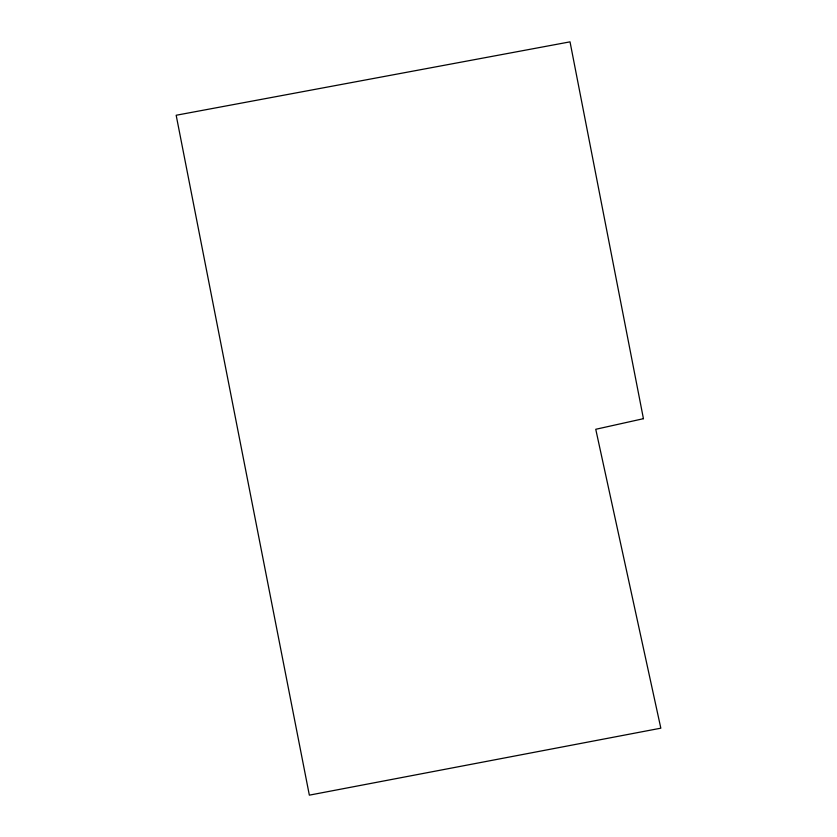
<?xml version="1.0" encoding="UTF-8"?>
<svg xmlns="http://www.w3.org/2000/svg" width="837" height="837" viewBox="0 0 837 837"><rect width="100%" height="100%" fill="white"/><g stroke="black" fill="none" stroke-linecap="round" stroke-linejoin="round"><path stroke-width="1.26" d="M643.433 418.688L595.756 429.287L660.832 728.18L309.345 795.15L176.168 115.255L570.028 41.85L643.433 418.688"/></g></svg>
